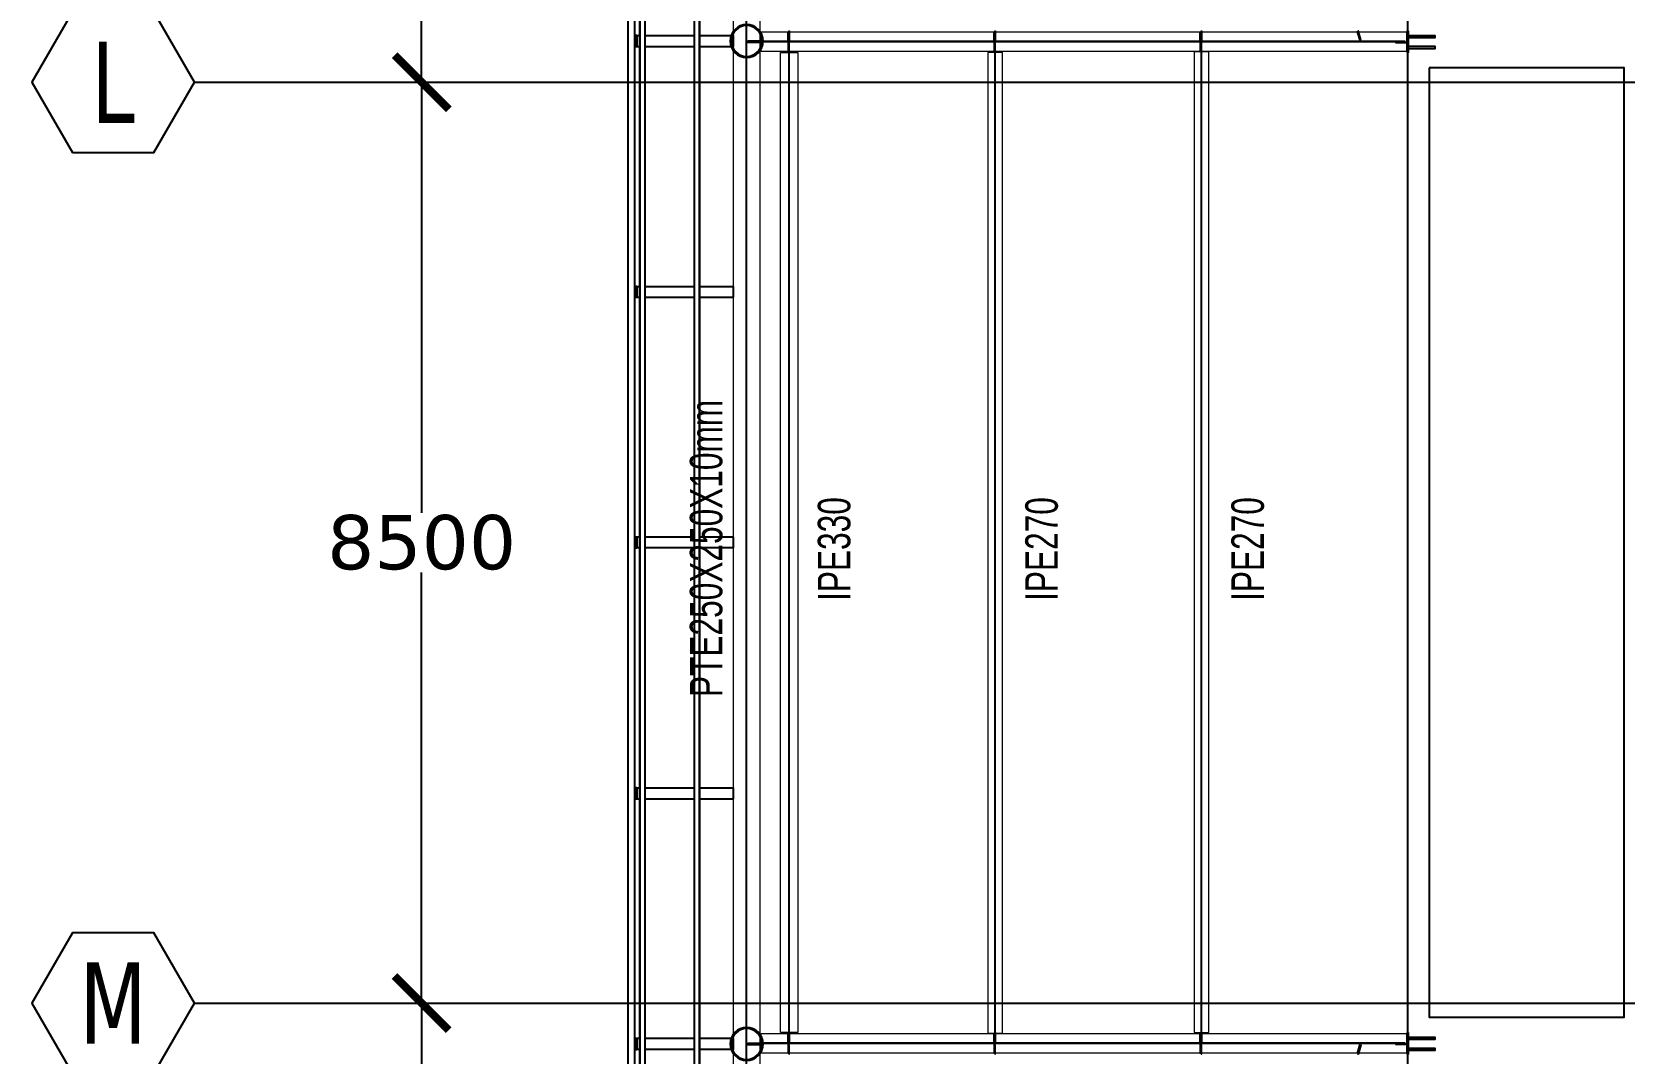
# Model space of a CAD drawing. Header units: millimetres. Extents: x -6598 to 74598, y -11659 to 33736.
# Drawn here: x -6598 to 8100, y 8038 to 17465 of the extents above; entities that cross this region are included whole.
import ezdxf
from ezdxf.enums import TextEntityAlignment as Align

# ---------------------------------------------------------------- set-up
doc = ezdxf.new("R2010")
doc.units = ezdxf.units.MM
for name, color, linetype, lineweight in [('0-2', 10, 'Continuous', 5), ('E_B_PLACA-1', 10, 'Continuous', 25), ('E_B_PLACA-2', 31, 'Continuous', 25), ('E_COLUMNAS-2', 1, 'Continuous', 35), ('E_COLUMNAS-4', 1, 'Continuous', 25), ('E_TEXTO', 3, 'Continuous', 9), ('E_VIGAS-1', 30, 'Continuous', 25), ('E_VIGAS-2', 10, 'Continuous', 25), ('HCB-VIGAS', 4, 'Continuous', 15), ('HCB_ALMA', 255, 'Continuous', 5), ('S-COLS-HDLN-1', 52, 'Continuous', 9)]:
    doc.layers.add(name, color=color, linetype=linetype, lineweight=lineweight)
for name, color, linetype in [('COTAS', 8, 'Continuous'), ('HCB-EJES', 1, 'Continuous'), ('HCB-PLATINAS', 5, 'Continuous'), ('HCB-ROTULOS', 2, 'Continuous')]:
    doc.layers.add(name, color=color, linetype=linetype)
doc.styles.add('Arial Narrow_1', font='', dxfattribs={"width": 0.85, "height": 0.3})
doc.styles.add('ROMANT', font='romant.shx', dxfattribs={"width": 0.8})
doc.styles.add('VERDANA', font='verdana.ttf')
doc.styles.get('Arial Narrow_1').set_extended_font_data('Arial Narrow')
doc.dimstyles.new('1.125', dxfattribs={"dimscale": 0, "dimtxt": 500, "dimasz": 500, "dimexe": 4, "dimexo": 4, "dimgap": 15, "dimtad": 0, "dimdec": 0, "dimzin": 4, "dimdsep": 46, "dimtxsty": 'ROMANT', "dimblk": 'ARCHTICK', "dimcen": -10, "dimclrd": 256, "dimclrt": 3, "dimadec": 0, "dimazin": 0, "dimtfac": 1, "dimtdec": 0, "dimtix": 1, "dimtmove": 0, "dimatfit": 0, "dimldrblk": 'OBLIQUE', "dimfxl": 0.05, "dimtolj": 1, "dimtzin": 0, "dimarcsym": 0})

# ---------------------------------------------------------------- blocks, each defined once
blk = doc.blocks.new('EST_SFM_VIGA-METALICA-SECCION-C - EST_SFM_VIGA-METALICA-UPN160-1602621-_94_00m_N_E-NIVEL-24-TERRAZA DOC')
at = {"layer": 'E_VIGAS-1'}
for p, q in [((14.471, 0.047), (-14.46, 0.047)), ((-14.46, -0.018), (14.471, -0.018))]:
    blk.add_line(p, q, dxfattribs=at)
blk = doc.blocks.new('EST_SFM_VIGA-METALICA-SECCION-C - EST_SFM_VIGA-METALICA-UPN100-1529610-_94_00m_N_E-NIVEL-24-TERRAZA DOC')
at = {"layer": 'E_VIGAS-2'}
for p, q in [((14.393, 0.032), (-14.441, 0.032)), ((-14.442, -0.018), (14.393, -0.018))]:
    blk.add_line(p, q, dxfattribs=at)
blk = doc.blocks.new('EST_SFM_VIGA-METALICA-SECCION-C - EST_SFM_VIGA-METALICA-UPN100-1529678-_94_00m_N_E-NIVEL-24-TERRAZA DOC')
at = {"layer": 'E_VIGAS-2'}
for p, q in [((13.894, 0.018), (-13.943, 0.018)), ((-13.942, -0.032), (13.893, -0.032))]:
    blk.add_line(p, q, dxfattribs=at)
blk = doc.blocks.new('DCTIB_CNI_EST_MOD-1A-FAC_0001_rvt-2-_94_00m_N_E-NIVEL-24-TERRAZA DOC')
at = {"layer": 'E_B_PLACA-1'}
for p, q in [((-75.147, 138.995), (-75.147, 167.83)), ((-74.597, 167.28), (-74.597, 139.545))]:
    blk.add_line(p, q, dxfattribs=at)
at = {"layer": 'E_B_PLACA-2'}
for p, q in [((-75.147, 167.83), (-75.147, 138.995)), ((-74.597, 139.545), (-74.597, 167.28))]:
    blk.add_line(p, q, dxfattribs=at)
at = {"layer": 'E_VIGAS-1'}
for p, q in [((-75.177, 158.093), (-75.195, 158.093)), ((-75.195, 158.045), (-75.181, 158.045)), ((-75.181, 158.04), (-75.195, 158.04)), ((-75.181, 158.045), (-75.176, 158.045)), ((-75.181, 158.045), (-75.176, 158.045)), ((-75.177, 158.045), (-75.181, 158.045)), ((-75.176, 158.04), (-75.181, 158.04)), ((-75.181, 158.04), (-75.177, 158.04)), ((-75.176, 158.04), (-75.181, 158.04)), ((-75.177, 158.055), (-75.177, 158.093)), ((-75.177, 158.093), (-75.175, 158.093)), ((-75.177, 157.993), (-75.177, 158.03)), ((-75.175, 157.993), (-75.175, 158.093)), ((-75.175, 158.093), (-75.147, 158.093)), ((-75.175, 158.093), (-75.175, 157.993)), ((-74.597, 158.093), (-74.287, 158.093)), ((-74.287, 158.093), (-74.287, 157.993)), ((-75.195, 157.993), (-75.177, 157.993)), ((-75.175, 157.993), (-75.177, 157.993)), ((-75.175, 157.993), (-75.147, 157.993)), ((-74.597, 157.993), (-74.287, 157.993)), ((-75.177, 155.778), (-75.195, 155.778)), ((-75.195, 155.731), (-75.181, 155.731)), ((-75.181, 155.725), (-75.195, 155.725)), ((-75.195, 155.678), (-75.177, 155.678)), ((-75.181, 155.731), (-75.176, 155.731)), ((-75.181, 155.731), (-75.176, 155.731)), ((-75.177, 155.731), (-75.181, 155.731)), ((-75.176, 155.725), (-75.181, 155.725)), ((-75.181, 155.725), (-75.177, 155.725)), ((-75.176, 155.725), (-75.181, 155.725)), ((-75.177, 155.741), (-75.177, 155.778)), ((-75.177, 155.778), (-75.175, 155.778)), ((-75.177, 155.678), (-75.177, 155.716)), ((-75.175, 155.678), (-75.177, 155.678)), ((-75.175, 155.678), (-75.175, 155.778)), ((-75.175, 155.778), (-75.147, 155.778)), ((-75.175, 155.778), (-75.175, 155.678)), ((-75.175, 155.678), (-75.147, 155.678)), ((-74.597, 155.778), (-74.286, 155.778)), ((-74.597, 155.678), (-74.286, 155.678)), ((-74.286, 155.778), (-74.286, 155.678)), ((-75.177, 153.464), (-75.195, 153.464)), ((-75.177, 153.464), (-75.175, 153.464)), ((-75.177, 153.426), (-75.177, 153.464)), ((-75.175, 153.364), (-75.175, 153.464)), ((-75.175, 153.464), (-75.175, 153.364)), ((-75.147, 153.464), (-75.175, 153.464)), ((-74.287, 153.464), (-74.597, 153.464)), ((-74.287, 153.464), (-74.287, 153.364)), ((-75.195, 153.417), (-75.181, 153.417)), ((-75.181, 153.411), (-75.195, 153.411)), ((-75.195, 153.364), (-75.177, 153.364)), ((-75.181, 153.417), (-75.176, 153.417)), ((-75.181, 153.417), (-75.176, 153.417)), ((-75.177, 153.417), (-75.181, 153.417)), ((-75.176, 153.411), (-75.181, 153.411)), ((-75.181, 153.411), (-75.177, 153.411)), ((-75.176, 153.411), (-75.181, 153.411)), ((-75.177, 153.364), (-75.177, 153.401)), ((-75.175, 153.364), (-75.177, 153.364)), ((-75.147, 153.364), (-75.175, 153.364)), ((-74.287, 153.364), (-74.597, 153.364)), ((-75.177, 151.149), (-75.195, 151.149)), ((-75.195, 151.102), (-75.181, 151.102)), ((-75.181, 151.102), (-75.176, 151.102)), ((-75.181, 151.102), (-75.176, 151.102)), ((-75.177, 151.102), (-75.181, 151.102)), ((-75.177, 151.112), (-75.177, 151.149)), ((-75.177, 151.149), (-75.175, 151.149)), ((-75.175, 151.049), (-75.175, 151.149)), ((-75.175, 151.149), (-75.147, 151.149)), ((-75.175, 151.149), (-75.175, 151.049)), ((-74.597, 151.149), (-74.287, 151.149)), ((-74.287, 151.149), (-74.287, 151.049)), ((-75.181, 151.097), (-75.195, 151.097)), ((-75.195, 151.049), (-75.177, 151.049)), ((-75.176, 151.097), (-75.181, 151.097)), ((-75.181, 151.097), (-75.177, 151.097)), ((-75.176, 151.097), (-75.181, 151.097)), ((-75.177, 151.049), (-75.177, 151.087)), ((-75.175, 151.049), (-75.177, 151.049)), ((-75.175, 151.049), (-75.147, 151.049)), ((-74.597, 151.049), (-74.287, 151.049)), ((-75.177, 148.835), (-75.195, 148.835)), ((-75.195, 148.788), (-75.181, 148.788)), ((-75.181, 148.782), (-75.195, 148.782)), ((-75.181, 148.788), (-75.176, 148.788)), ((-75.181, 148.788), (-75.176, 148.788)), ((-75.177, 148.788), (-75.181, 148.788)), ((-75.176, 148.782), (-75.181, 148.782)), ((-75.181, 148.782), (-75.177, 148.782)), ((-75.176, 148.782), (-75.181, 148.782)), ((-75.177, 148.835), (-75.175, 148.835)), ((-75.177, 148.798), (-75.177, 148.835)), ((-75.177, 148.735), (-75.177, 148.772)), ((-75.175, 148.735), (-75.175, 148.835)), ((-75.175, 148.835), (-75.175, 148.735)), ((-75.147, 148.835), (-75.175, 148.835)), ((-74.287, 148.835), (-74.597, 148.835)), ((-74.287, 148.835), (-74.287, 148.735)), ((-75.195, 148.735), (-75.177, 148.735)), ((-75.175, 148.735), (-75.177, 148.735)), ((-75.147, 148.735), (-75.175, 148.735)), ((-74.287, 148.735), (-74.597, 148.735))]:
    blk.add_line(p, q, dxfattribs=at)
for points, knots in [([(-75.181, 158.045), (-75.181, 158.045), (-75.18, 158.045), (-75.179, 158.046), (-75.178, 158.047), (-75.177, 158.049), (-75.177, 158.05), (-75.177, 158.051), (-75.177, 158.053), (-75.177, 158.054), (-75.177, 158.055)], [0, 0, 0, 0, 0.142857, 0.285714, 0.428571, 0.571429, 0.678571, 0.732143, 0.785714, 1, 1, 1, 1]), ([(-75.177, 158.03), (-75.177, 158.031), (-75.177, 158.032), (-75.177, 158.035), (-75.177, 158.036), (-75.178, 158.038), (-75.179, 158.039), (-75.181, 158.04), (-75.181, 158.04)], [0, 0, 0, 0, 0.142857, 0.285714, 0.428571, 0.571429, 0.785714, 1, 1, 1, 1]), ([(-75.181, 155.731), (-75.181, 155.731), (-75.18, 155.731), (-75.179, 155.732), (-75.178, 155.733), (-75.177, 155.734), (-75.177, 155.735), (-75.177, 155.736), (-75.177, 155.738), (-75.177, 155.74), (-75.177, 155.741)], [0, 0, 0, 0, 0.142857, 0.285714, 0.428571, 0.571429, 0.678571, 0.732143, 0.785714, 1, 1, 1, 1]), ([(-75.177, 155.716), (-75.177, 155.716), (-75.177, 155.718), (-75.177, 155.72), (-75.177, 155.722), (-75.178, 155.724), (-75.179, 155.725), (-75.181, 155.725), (-75.181, 155.725)], [0, 0, 0, 0, 0.142857, 0.285714, 0.428571, 0.571429, 0.785714, 1, 1, 1, 1]), ([(-75.181, 153.417), (-75.181, 153.417), (-75.18, 153.417), (-75.179, 153.417), (-75.178, 153.418), (-75.177, 153.42), (-75.177, 153.421), (-75.177, 153.422), (-75.177, 153.424), (-75.177, 153.425), (-75.177, 153.426)], [0, 0, 0, 0, 0.142857, 0.285714, 0.428571, 0.571429, 0.678571, 0.732143, 0.785714, 1, 1, 1, 1]), ([(-75.177, 153.401), (-75.177, 153.402), (-75.177, 153.403), (-75.177, 153.406), (-75.177, 153.408), (-75.178, 153.409), (-75.179, 153.411), (-75.181, 153.411), (-75.181, 153.411)], [0, 0, 0, 0, 0.142857, 0.285714, 0.428571, 0.571429, 0.785714, 1, 1, 1, 1]), ([(-75.181, 151.102), (-75.181, 151.102), (-75.18, 151.102), (-75.179, 151.103), (-75.178, 151.104), (-75.177, 151.105), (-75.177, 151.107), (-75.177, 151.108), (-75.177, 151.109), (-75.177, 151.111), (-75.177, 151.112)], [0, 0, 0, 0, 0.142857, 0.285714, 0.428571, 0.571429, 0.678571, 0.732143, 0.785714, 1, 1, 1, 1]), ([(-75.177, 151.087), (-75.177, 151.088), (-75.177, 151.089), (-75.177, 151.091), (-75.177, 151.093), (-75.178, 151.095), (-75.179, 151.096), (-75.181, 151.097), (-75.181, 151.097)], [0, 0, 0, 0, 0.142857, 0.285714, 0.428571, 0.571429, 0.785714, 1, 1, 1, 1]), ([(-75.181, 148.788), (-75.181, 148.788), (-75.18, 148.788), (-75.179, 148.788), (-75.178, 148.79), (-75.177, 148.791), (-75.177, 148.792), (-75.177, 148.793), (-75.177, 148.795), (-75.177, 148.796), (-75.177, 148.798)], [0, 0, 0, 0, 0.142857, 0.285714, 0.428571, 0.571429, 0.678571, 0.732143, 0.785714, 1, 1, 1, 1]), ([(-75.177, 148.772), (-75.177, 148.773), (-75.177, 148.775), (-75.177, 148.777), (-75.177, 148.779), (-75.178, 148.781), (-75.179, 148.782), (-75.181, 148.782), (-75.181, 148.782)], [0, 0, 0, 0, 0.142857, 0.285714, 0.428571, 0.571429, 0.785714, 1, 1, 1, 1])]:
    blk.add_open_spline(points, degree=3, knots=knots, dxfattribs=at)
at = {"layer": 'E_VIGAS-2'}
for p, q in [((-75.097, 158.093), (-74.647, 158.093)), ((-75.097, 157.993), (-74.647, 157.993)), ((-75.097, 155.778), (-74.647, 155.778)), ((-75.097, 155.678), (-74.647, 155.678)), ((-74.647, 153.464), (-75.097, 153.464)), ((-74.647, 153.364), (-75.097, 153.364)), ((-75.097, 151.149), (-74.647, 151.149)), ((-75.097, 151.049), (-74.647, 151.049)), ((-74.647, 148.835), (-75.097, 148.835)), ((-74.647, 148.735), (-75.097, 148.735))]:
    blk.add_line(p, q, dxfattribs=at)
at = {"layer": 'E_VIGAS-1'}
for name, p, rotation in [('EST_SFM_VIGA-METALICA-SECCION-C - EST_SFM_VIGA-METALICA-UPN160-1602621-_94_00m_N_E-NIVEL-24-TERRAZA DOC', (-75.242, 153.418), 270), ('EST_SFM_VIGA-METALICA-SECCION-C - EST_SFM_VIGA-METALICA-UPN100-1529610-_94_00m_N_E-NIVEL-24-TERRAZA DOC', (-75.13, 153.388), 269.9999999999999), ('EST_SFM_VIGA-METALICA-SECCION-C - EST_SFM_VIGA-METALICA-UPN100-1529678-_94_00m_N_E-NIVEL-24-TERRAZA DOC', (-74.615, 153.388), 270.0000000000001)]:
    blk.add_blockref(name, p, dxfattribs=dict(at, rotation=rotation))
blk = doc.blocks.new('EST_SCM_COLUMNA-METALICA-SECCION-CIRCULAR - EST_SCM_COLUMNA-TUBULAR-CIRCULAR_PTEØ_12__e_10_3mm-1270775-_94_00m_N_E-NIVEL-24-TERRAZA DOC')
at = {"layer": 'S-COLS-HDLN-1'}
h = blk.add_hatch(dxfattribs=at)
h.set_pattern_fill('FP_9', color=256, style=0, pattern_type=2)
h.set_pattern_definition([(135, (74.162, -158.043), (-0.15909903, -0.15909903), [])])
h.paths.add_polyline_path([(-0.02, -0.151), (0.022, -0.151), (0.063, -0.139), (0.1, -0.115), (0.128, -0.082), (0.147, -0.04), (0.152, 0), (0.145, 0.046), (0.124, 0.087), (0.1, 0.115), (0.059, 0.14), (0.02, 0.151), (-0.022, 0.151), (-0.063, 0.139), (-0.1, 0.115), (-0.131, 0.077), (-0.147, 0.04), (-0.152, 0), (-0.146, -0.043), (-0.124, -0.087), (-0.1, -0.115), (-0.059, -0.14), (-0.022, -0.151)])
h.paths.add_polyline_path([(-0.02, -0.141), (-0.063, -0.127), (-0.093, -0.107), (-0.12, -0.077), (-0.136, -0.04), (-0.142, 0), (-0.135, 0.043), (-0.12, 0.077), (-0.093, 0.107), (-0.059, 0.129), (-0.015, 0.141), (0.022, 0.14), (0.063, 0.127), (0.093, 0.107), (0.12, 0.077), (0.136, 0.04), (0.142, -0.001), (0.136, -0.04), (0.12, -0.077), (0.093, -0.107), (0.059, -0.129), (0.02, -0.141), (-0.015, -0.141)])
at = {"layer": 'E_COLUMNAS-4'}
for radius, start, end in [(0.152, 360, 180), (0.152, 180, 360), (0.142, 0, 180), (0.142, 180, 0)]:
    blk.add_arc((0, 0), radius, start, end, dxfattribs=at)
blk = doc.blocks.new('EST_SCM_COLUMNA-METALICA-SECCION-CIRCULAR - EST_SCM_COLUMNA-TUBULAR-CIRCULAR_PTEØ_12__e_10_3mm-V9-_94_00m_N_E-NIVEL-24-TERRAZA DOC')
at = {"layer": 'S-COLS-HDLN-1'}
h = blk.add_hatch(dxfattribs=at)
h.set_pattern_fill('FP_10', color=256, style=0, pattern_type=2)
h.set_pattern_definition([(135, (74.162, -148.785), (-0.15909903, -0.15909903), [])])
h.paths.add_polyline_path([(0.02, -0.151), (0.022, -0.151), (0.063, -0.139), (0.1, -0.115), (0.128, -0.082), (0.146, -0.043), (0.152, 0), (0.145, 0.046), (0.124, 0.087), (0.1, 0.115), (0.059, 0.14), (0.02, 0.151), (-0.022, 0.151), (-0.063, 0.139), (-0.1, 0.115), (-0.131, 0.077), (-0.147, 0.04), (-0.152, 0), (-0.146, -0.043), (-0.124, -0.087), (-0.1, -0.115), (-0.059, -0.14), (-0.02, -0.151), (-0.015, -0.151)])
h.paths.add_polyline_path([(0.02, -0.141), (-0.02, -0.141), (-0.063, -0.127), (-0.093, -0.107), (-0.12, -0.077), (-0.136, -0.04), (-0.142, 0), (-0.135, 0.043), (-0.12, 0.077), (-0.093, 0.107), (-0.059, 0.129), (-0.015, 0.141), (0.022, 0.14), (0.063, 0.127), (0.093, 0.107), (0.12, 0.077), (0.136, 0.04), (0.142, -0.004), (0.136, -0.04), (0.12, -0.077), (0.093, -0.107), (0.059, -0.129), (0.022, -0.14)])
at = {"layer": 'E_COLUMNAS-4'}
for radius, start, end in [(0.152, 360, 180), (0.152, 180, 360), (0.142, 0, 180), (0.142, 180, 0)]:
    blk.add_arc((0, 0), radius, start, end, dxfattribs=at)
blk = doc.blocks.new('_ArchTick')
at = {"color": 0, "linetype": 'ByBlock', "const_width": 0.15}
blk.add_lwpolyline([(-0.5, -0.5), (0.5, 0.5)], dxfattribs=at)
blk = doc.blocks.new('*D420')
at = {"layer": 'COTAS', "color": 0, "lineweight": -2, "transparency": 16777216}
for p, q in [((-5094, 25500), (-2996, 25500)), ((-5094, 17000), (-2996, 17000))]:
    blk.add_line(p, q, dxfattribs=at)
at = {"layer": 'COTAS', "lineweight": -2, "transparency": 16777216}
for p, q in [((-3000, 25500), (-3000, 21526)), ((-3000, 17000), (-3000, 20974))]:
    blk.add_line(p, q, dxfattribs=at)
at = {"layer": 'Defpoints', "color": 0, "transparency": 16777216}
for p in [(-5098, 25500), (-3000, 25500), (-5098, 17000)]:
    blk.add_point(p, dxfattribs=at)
at = {"layer": 'COTAS', "lineweight": -2, "transparency": 16777216, "xscale": 500, "yscale": 500, "zscale": 500}
for p, rotation in [((-3000, 25500), 90), ((-3000, 17000), 270)]:
    blk.add_blockref('_ArchTick', p, dxfattribs=dict(at, rotation=rotation))
at = {"layer": 'COTAS', "color": 3, "transparency": 16777216, "insert": (-3000, 21250), "char_height": 500, "attachment_point": 5, "rotation": 0.01, "style": 'VERDANA'}
blk.add_mtext('\\A1;8500', dxfattribs=at)
blk = doc.blocks.new('_Oblique')
at = {"color": 0, "linetype": 'ByBlock', "lineweight": -2}
blk.add_line((-0.5, -0.5), (0.5, 0.5), dxfattribs=at)
blk = doc.blocks.new('*D421')
at = {"layer": 'COTAS', "color": 0, "lineweight": -2, "transparency": 16777216}
for p, q in [((-5094, 17000), (-2996, 17000)), ((-5094, 8500), (-2996, 8500))]:
    blk.add_line(p, q, dxfattribs=at)
at = {"layer": 'COTAS', "lineweight": -2, "transparency": 16777216}
for p, q in [((-3000, 17000), (-3000, 13026)), ((-3000, 8500), (-3000, 12474))]:
    blk.add_line(p, q, dxfattribs=at)
at = {"layer": 'Defpoints', "color": 0, "transparency": 16777216}
for p in [(-5098, 17000), (-5098, 8500), (-3000, 8500)]:
    blk.add_point(p, dxfattribs=at)
at = {"layer": 'COTAS', "lineweight": -2, "transparency": 16777216, "xscale": 500, "yscale": 500, "zscale": 500}
for p, rotation in [((-3000, 17000), 90), ((-3000, 8500), 270)]:
    blk.add_blockref('_ArchTick', p, dxfattribs=dict(at, rotation=rotation))
at = {"layer": 'COTAS', "color": 3, "transparency": 16777216, "insert": (-3000, 12750), "char_height": 500, "attachment_point": 5, "rotation": 0.01, "style": 'VERDANA'}
blk.add_mtext('\\A1;8500', dxfattribs=at)
blk = doc.blocks.new('*D422')
at = {"layer": 'COTAS', "color": 0, "lineweight": -2, "transparency": 16777216}
for p, q in [((-5094, 8500), (-2996, 8500)), ((-5094, 0), (-2996, 0))]:
    blk.add_line(p, q, dxfattribs=at)
at = {"layer": 'COTAS', "lineweight": -2, "transparency": 16777216}
for p, q in [((-3000, 8500), (-3000, 4526)), ((-3000, 0), (-3000, 3974))]:
    blk.add_line(p, q, dxfattribs=at)
at = {"layer": 'Defpoints', "color": 0, "transparency": 16777216}
for p in [(-5098, 8500), (-3000, 8500), (-5098, 0)]:
    blk.add_point(p, dxfattribs=at)
at = {"layer": 'COTAS', "lineweight": -2, "transparency": 16777216, "xscale": 500, "yscale": 500, "zscale": 500}
for p, rotation in [((-3000, 8500), 90), ((-3000, 0), 270)]:
    blk.add_blockref('_ArchTick', p, dxfattribs=dict(at, rotation=rotation))
at = {"layer": 'COTAS', "color": 3, "transparency": 16777216, "insert": (-3000, 4250), "char_height": 500, "attachment_point": 5, "rotation": 0.01, "style": 'VERDANA'}
blk.add_mtext('\\A1;8500', dxfattribs=at)

msp = doc.modelspace()

# ---------------------------------------------------------------- linework, layer by layer
at = {"layer": 'E_VIGAS-1', "color": 30, "true_color": 0xf26722}
for points in [[(6100, 26595.9), (6100, -1095.9), (61900.2, -1095.6), (61900.2, 26596.1)], [(6300, 17132.5), (6300, 8370.1), (8100, 8370.1), (8100, 17132.5)]]:
    msp.add_lwpolyline(points, close=True, dxfattribs=at)
at = {"layer": 'HCB-EJES'}
for p, q in [((0.1, -5780.2), (0.1, 31280.5)), ((-5098.2, 17000), (73098.4, 17000)), ((-5098.2, 8500), (73098.4, 8500))]:
    msp.add_line(p, q, dxfattribs=at)
at = {"layer": 'HCB-PLATINAS', "color": 4}
for points in [[(6106, 17474.7), (6106, 17274.7), (6100, 17274.7), (6100, 17474.7)], [(6106, 8228.1), (6106, 8028.1), (6100, 8028.1), (6100, 8228.1)]]:
    msp.add_lwpolyline(points, close=True, dxfattribs=at)
at = {"layer": 'HCB-PLATINAS', "color": 5}
for points in [[(6107.5, 17424.2), (6106, 17420.6), (6107.5, 17416.9), (6108.3, 17414.9), (6114, 17412.6), (6151.5, 17412.6), (6356, 17412.6), (6356, 17428.6), (6151.5, 17428.6), (6114, 17428.6), (6108.3, 17426.2)], [(6107.5, 17324.2), (6106, 17320.6), (6107.5, 17316.9), (6108.3, 17314.9), (6114, 17312.6), (6151.5, 17312.6), (6356, 17312.6), (6356, 17328.6), (6151.5, 17328.6), (6114, 17328.6), (6108.3, 17326.2)], [(6107.5, 8177.6), (6106, 8174), (6107.5, 8170.3), (6108.4, 8168.3), (6114, 8166), (6151.5, 8166), (6356, 8166), (6356, 8182), (6151.5, 8182), (6114, 8182), (6108.4, 8179.6)], [(6107.5, 8077.6), (6106, 8074), (6107.5, 8070.3), (6108.4, 8068.3), (6114, 8066), (6151.5, 8066), (6356, 8066), (6356, 8082), (6151.5, 8082), (6114, 8082), (6108.4, 8079.6)]]:
    msp.add_lwpolyline(points, close=True, dxfattribs=at)
at = {"layer": 'HCB-ROTULOS'}
for points in [[(-6223.2, 16350.5), (-5473.2, 16350.5), (-5098.2, 17000), (-5473.2, 17649.5), (-6223.2, 17649.5), (-6598.2, 17000)], [(-6223.2, 7850.5), (-5473.2, 7850.5), (-5098.2, 8500), (-5473.2, 9149.5), (-6223.2, 9149.5), (-6598.2, 8500)]]:
    msp.add_lwpolyline(points, close=True, dxfattribs=at)
at = {"layer": 'HCB-VIGAS'}
for points in [[(-124.9, 185.6), (125.1, 184.4), (125, 25314.4), (-125, 25315.6)], [(125.1, 17367), (125.1, 17377), (-0.2, 17377), (-0.2, 17367)], [(135, 17383.2), (11.6, 17383.2), (11.6, 17377), (135, 17377)], [(6090, 17284.6), (135, 17284.6), (135, 17464.6), (6090, 17464.6)], [(389.5, 17378.9), (379.5, 17378.9), (379.5, 17464.6), (389.5, 17464.6)], [(389.5, 17370.3), (379.5, 17370.3), (379.5, 17284.6), (389.5, 17284.6)], [(389.5, 17474.6), (395.7, 17474.6), (395.7, 17388.9), (389.5, 17388.9)], [(389.5, 17274.6), (395.7, 17274.6), (395.7, 17360.3), (389.5, 17360.3)], [(2292, 17378.9), (2282, 17378.9), (2282, 17464.6), (2292, 17464.6)], [(2292, 17370.3), (2282, 17370.3), (2282, 17284.6), (2292, 17284.6)], [(2292, 17474.6), (2298.2, 17474.6), (2298.2, 17388.9), (2292, 17388.9)], [(2292, 17274.6), (2298.2, 17274.6), (2298.2, 17360.3), (2292, 17360.3)], [(4194.4, 17378.9), (4184.4, 17378.9), (4184.4, 17464.6), (4194.4, 17464.6)], [(4194.4, 17375.8), (4184.4, 17375.8), (4184.4, 17290.1), (4194.4, 17290.1)], [(4194.4, 17474.6), (4200.6, 17474.6), (4200.6, 17388.9), (4194.4, 17388.9)], [(4194.4, 17280.1), (4200.6, 17280.1), (4200.6, 17365.8), (4194.4, 17365.8)], [(5659.7, 17378.9), (5670.2, 17378.9), (5643.8, 17464.6), (5633.4, 17464.6)], [(5647.4, 17475.4), (5640.5, 17475.4), (5667.5, 17387.8), (5673.8, 17389.7)], [(6100, 17370.3), (5990, 17370.3), (5990, 17364.3), (6100, 17364.3)], [(472.6, 8228), (312.6, 8228), (312.6, 17274.6), (472.6, 17274.6)], [(2227.6, 8222.5), (2362.6, 8222.5), (2362.6, 17274.6), (2227.6, 17274.6)], [(4130, 8228), (4265, 8228), (4265, 17280.1), (4130, 17280.1)], [(125, 8114.9), (125, 8124.9), (-0.2, 8124.9), (-0.2, 8114.9)], [(134.9, 8131.1), (11.5, 8131.1), (11.5, 8124.9), (134.9, 8124.9)], [(6090, 8038), (134.9, 8038), (134.9, 8218), (6090, 8218)], [(389.5, 8132.3), (379.5, 8132.3), (379.5, 8218), (389.5, 8218)], [(389.5, 8123.7), (379.5, 8123.7), (379.5, 8038), (389.5, 8038)], [(389.5, 8228), (395.7, 8228), (395.7, 8142.3), (389.5, 8142.3)], [(389.5, 8028), (395.7, 8028), (395.7, 8113.7), (389.5, 8113.7)], [(2291.8, 8123.7), (2281.8, 8123.7), (2281.8, 8038), (2291.8, 8038)], [(2292, 8132.3), (2282, 8132.3), (2282, 8218), (2292, 8218)], [(2291.8, 8028), (2298, 8028), (2298, 8113.7), (2291.8, 8113.7)], [(2292, 8228), (2298.2, 8228), (2298.2, 8142.3), (2292, 8142.3)], [(4194.4, 8132.3), (4184.4, 8132.3), (4184.4, 8218), (4194.4, 8218)], [(4194.4, 8123.7), (4184.4, 8123.7), (4184.4, 8038), (4194.4, 8038)], [(4194.4, 8228), (4200.6, 8228), (4200.6, 8142.3), (4194.4, 8142.3)], [(4194.4, 8028), (4200.6, 8028), (4200.6, 8113.7), (4194.4, 8113.7)], [(5660.5, 8123.7), (5671, 8123.7), (5644.6, 8038), (5634.1, 8038)], [(5647.5, 8025), (5640.6, 8025), (5667.5, 8112.6), (5673.8, 8110.6)], [(6100, 8123.7), (5990, 8123.7), (5990, 8117.7), (6100, 8117.7)]]:
    msp.add_lwpolyline(points, close=True, dxfattribs=at)
at = {"layer": 'HCB_ALMA'}
for p, q in [((6079.9, 17378.9), (135, 17378.9)), ((6079.9, 17370.3), (135, 17370.3)), ((388.9, 8207.6), (388.9, 17295.2)), ((396.4, 8207.6), (396.4, 17295.2)), ((2291.8, 8207.6), (2291.8, 17295.2)), ((2298.4, 8207.6), (2298.4, 17295.2)), ((4194.2, 8207.6), (4194.2, 17295.2)), ((4200.8, 8207.6), (4200.8, 17295.2)), ((6079.9, 8132.3), (134.9, 8132.3)), ((6079.9, 8123.7), (134.9, 8123.7))]:
    msp.add_line(p, q, dxfattribs=at)

# ---------------------------------------------------------------- block references
at = {"layer": '0-2', "xscale": 999.9999999999992, "yscale": 999.9999999999992, "zscale": 999.9999999999992}
msp.add_blockref('DCTIB_CNI_EST_MOD-1A-FAC_0001_rvt-2-_94_00m_N_E-NIVEL-24-TERRAZA DOC', (74162.1, -140662.4), dxfattribs=at)
at = {"layer": 'E_COLUMNAS-2', "xscale": 999.9999999999992, "yscale": 999.9999999999992, "zscale": 999.9999999999992}
for name, p in [('EST_SCM_COLUMNA-METALICA-SECCION-CIRCULAR - EST_SCM_COLUMNA-TUBULAR-CIRCULAR_PTEØ_12__e_10_3mm-1270775-_94_00m_N_E-NIVEL-24-TERRAZA DOC', (0, 17380.1)), ('EST_SCM_COLUMNA-METALICA-SECCION-CIRCULAR - EST_SCM_COLUMNA-TUBULAR-CIRCULAR_PTEØ_12__e_10_3mm-V9-_94_00m_N_E-NIVEL-24-TERRAZA DOC', (0, 8122.5))]:
    msp.add_blockref(name, p, dxfattribs=at)

# ---------------------------------------------------------------- texts
at = {"layer": 'E_TEXTO', "char_height": 300, "attachment_point": 1, "rotation": 90, "style": 'Arial Narrow_1'}
for s, insert, width in [('PTE250X250X10mm', (-524.3, 11324.8), 3434.429), ('IPE330', (657.1, 12211.7), 1206.139), ('IPE270', (2572.1, 12211.7), 1206.139), ('IPE270', (4474.5, 12211.7), 1206.139)]:
    msp.add_mtext(s, dxfattribs=dict(at, insert=insert, width=width))
at = {"layer": 'HCB-ROTULOS', "color": 4, "style": 'VERDANA', "width": 0.7}
for s, p in [('L', (-5848.2, 17000)), ('M', (-5848.2, 8500))]:
    msp.add_text(s, height=750, dxfattribs=at).set_placement(p, align=Align.MIDDLE_CENTER)

# ---------------------------------------------------------------- dimensions: what is measured, and where the dimension line sits
at = {"layer": 'COTAS'}
for base, p1, p2, angle, picture, middle in [((-2999.9, 25500), (-5098.2, 17000), (-5098.2, 25500), 270, '*D420', (-2999.9, 21250)), ((-2999.9, 8500), (-5098.2, 17000), (-5098.2, 8500), 90, '*D421', (-2999.9, 12750)), ((-2999.9, 8500), (-5098.2, 0), (-5098.2, 8500), 270, '*D422', (-2999.9, 4250))]:
    dim = msp.add_linear_dim(base=base, p1=p1, p2=p2, angle=angle, dimstyle='1.125', override={"dimscale": 1, "dimtxsty": 'VERDANA'}, dxfattribs=at)
    dim.commit()
    dim.dimension.update_dxf_attribs({"geometry": picture, "text_midpoint": middle, "text_rotation": 0.01})

doc.saveas('drawing.dxf')
